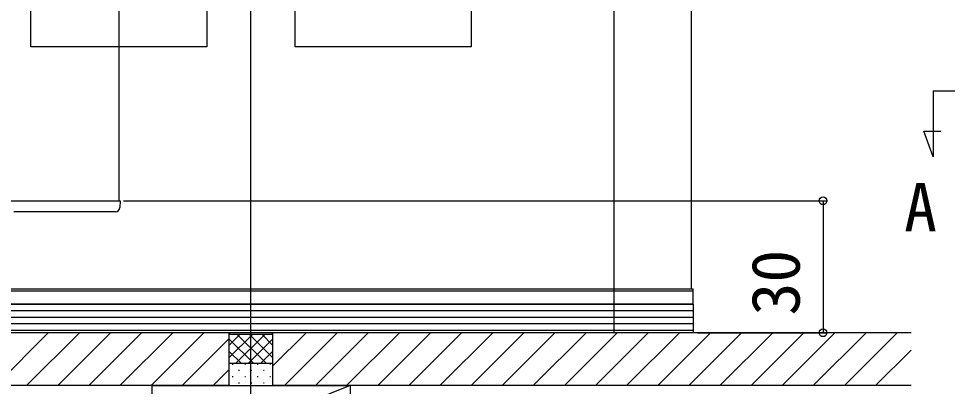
# Model space of a CAD drawing. Units: millimetres, scale not verified. Extents: x -875 to 875, y -1300 to 1292.
# Drawn here: x -242.8 to -31.7, y 62 to 145.6 of the extents above; entities that cross this region are included whole.
import ezdxf
from ezdxf.enums import TextEntityAlignment as Align

# ---------------------------------------------------------------- set-up
doc = ezdxf.new("R2010")
doc.units = ezdxf.units.MM
doc.header["$LTSCALE"] = 8
for name, color, linetype in [('0-1_USER1', 3, 'Continuous'), ('0-3_YKK_12', 2, 'Continuous'), ('0-4_YKK_13', 4, 'Continuous'), ('0-5_YKK_D', 6, 'Continuous'), ('0-7_YSS_K', 3, 'Continuous')]:
    doc.layers.add(name, color=color, linetype=linetype)
doc.styles.add('ＭＳ ゴシック', font='')
doc.styles.get('ＭＳ ゴシック').set_extended_font_data('MS Gothic')

msp = doc.modelspace()

# ---------------------------------------------------------------- linework, layer by layer
at = {"layer": '0-3_YKK_12'}
for p, q in [((-220, 811.153), (-220, 104.153)), ((-90, 689.153), (-90, 84.153)), ((-35, 129.153), (-35, 114.153)), ((-35, 129.153), (125, 129.153)), ((-245, 104.153), (-220, 104.153)), ((-290, 84.153), (-90, 84.153))]:
    msp.add_line(p, q, dxfattribs=at)
msp.add_lwpolyline([(-35, 114.153), (-37.129, 120.003), (-33.229, 120.003)], dxfattribs=at)
at = {"layer": '0-4_YKK_13'}
for p, q in [((-245.3, 104.153), (-219.7, 104.153)), ((-219.7, 104.153), (-219.795, 102.592)), ((-221.093, 101.653), (-243.907, 101.653)), ((-220.794, 101.653), (-221.093, 101.653)), ((-290.5, 84.153), (-89.5, 84.153)), ((-290.5, 83.653), (-89.5, 83.653)), ((-89.5, 80.653), (-290.5, 80.653)), ((-89.5, 79.153), (-289, 79.153)), ((-89.5, 77.653), (-287.5, 77.653)), ((-89.5, 76.153), (-286, 76.153)), ((-89.5, 74.653), (-284.5, 74.653))]:
    msp.add_line(p, q, dxfattribs=at)
for points in [[(-240, 179.153), (-200, 179.153), (-200, 139.153), (-240, 139.153)], [(-180, 179.153), (-140, 179.153), (-140, 139.153), (-180, 139.153)]]:
    msp.add_lwpolyline(points, close=True, dxfattribs=at)
for points in [[(-290.5, 83.653), (-89.5, 83.653), (-89.5, 84.153)], [(-290.5, 80.653), (-89.5, 80.653), (-89.5, 83.653)], [(-89.5, 80.653), (-89.5, 74.153), (-272.5, 74.153)]]:
    msp.add_lwpolyline(points, dxfattribs=at)
msp.add_arc((-220.794, 102.653), 1, 270, 356.5, dxfattribs=at)
at = {"layer": '0-5_YKK_D'}
for p, q in [((-219, 104.153), (-59, 104.153)), ((-60, 104.153), (-60, 74.153)), ((-88.5, 74.153), (-59, 74.153))]:
    msp.add_line(p, q, dxfattribs=at)
for centre in [(-60, 104.153), (-60, 74.153)]:
    msp.add_circle(centre, 0.875, dxfattribs=at)
at = {"layer": '0-7_YSS_K'}
for p, q in [((-190, -63.847), (-190, 789.153)), ((-107.5, 74.153), (-107.5, 706.653)), ((-195, 74.153), (-267.5, 74.153)), ((-248.069, 62.153), (-236.069, 74.153)), ((-240.997, 62.153), (-228.997, 74.153)), ((-233.926, 62.153), (-221.926, 74.153)), ((-226.855, 62.153), (-214.855, 74.153)), ((-219.784, 62.153), (-207.784, 74.153)), ((-212.713, 62.153), (-200.713, 74.153)), ((-195, 74.153), (-194.7, 73.853)), ((-195, 74.153), (-195, 62.153)), ((-185, 74.153), (-185.3, 73.853)), ((-185, 66.646), (-177.493, 74.153)), ((-40, 74.153), (-185, 74.153)), ((-185, 62.153), (-185, 74.153)), ((-182.422, 62.153), (-170.422, 74.153)), ((-175.351, 62.153), (-163.351, 74.153)), ((-168.279, 62.153), (-156.279, 74.153)), ((-161.208, 62.153), (-149.208, 74.153)), ((-154.137, 62.153), (-142.137, 74.153)), ((-147.066, 62.153), (-135.066, 74.153)), ((-139.995, 62.153), (-127.995, 74.153)), ((-132.924, 62.153), (-120.924, 74.153)), ((-125.853, 62.153), (-113.853, 74.153)), ((-118.782, 62.153), (-106.782, 74.153)), ((-111.711, 62.153), (-99.711, 74.153)), ((-104.64, 62.153), (-92.64, 74.153)), ((-97.569, 62.153), (-85.569, 74.153)), ((-90.498, 62.153), (-78.498, 74.153)), ((-83.427, 62.153), (-71.427, 74.153)), ((-76.356, 62.153), (-64.356, 74.153)), ((-69.285, 62.153), (-57.285, 74.153)), ((-62.213, 62.153), (-50.213, 74.153)), ((-55.142, 62.153), (-43.142, 74.153)), ((-205.642, 62.153), (-195, 72.795)), ((-195, 68.467), (-189.614, 73.853)), ((-195, 71.295), (-192.442, 73.853)), ((-195, 72.81), (-189.343, 67.153)), ((-194.7, 73.853), (-185.3, 73.853)), ((-193.485, 67.153), (-186.785, 73.853)), ((-193.215, 73.853), (-186.515, 67.153)), ((-190.657, 67.153), (-185, 72.81)), ((-190.386, 73.853), (-185, 68.467)), ((-187.558, 73.853), (-185, 71.295)), ((-195, 69.982), (-192.172, 67.153)), ((-187.828, 67.153), (-185, 69.982)), ((-48.071, 62.153), (-40, 70.225)), ((-198.571, 62.153), (-195, 65.724)), ((-185, 67.153), (-195, 67.153)), ((-194.243, 67.053), (-194.043, 67.053)), ((-192.828, 65.638), (-192.628, 65.638)), ((-191.414, 67.053), (-191.214, 67.053)), ((-190, 65.638), (-189.8, 65.638)), ((-188.586, 67.053), (-188.386, 67.053)), ((-187.172, 65.638), (-186.972, 65.638)), ((-185.757, 67.053), (-185.557, 67.053)), ((-194.243, 64.224), (-194.043, 64.224)), ((-191.414, 64.224), (-191.214, 64.224)), ((-188.586, 64.224), (-188.386, 64.224)), ((-185.757, 64.224), (-185.557, 64.224)), ((-195, 62.153), (-260.5, 62.153)), ((-212.5, 62.153), (-212.5, 44.153)), ((-167.5, 62.153), (-212.5, 44.153)), ((-192.828, 62.81), (-192.628, 62.81)), ((-190, 62.81), (-189.8, 62.81)), ((-187.172, 62.81), (-186.972, 62.81)), ((-40, 62.153), (-185, 62.153))]:
    msp.add_line(p, q, dxfattribs=at)
for points in [[(-195, 74.153), (-195, 62.153), (-185, 62.153), (-185, 74.153)], [(-212.5, 62.153), (-167.5, 62.153), (-167.5, 44.153)]]:
    msp.add_lwpolyline(points, dxfattribs=at)

# ---------------------------------------------------------------- texts
at = {"layer": '0-1_USER1', "style": 'ＭＳ ゴシック'}
msp.add_text('A', height=11, dxfattribs=at).set_placement((-41.584, 93.885), align=Align.BOTTOM_LEFT)
at = {"layer": '0-5_YKK_D', "style": 'ＭＳ ゴシック'}
msp.add_text('30', height=11, rotation=90, dxfattribs=at).set_placement((-62, 78.074), align=Align.BOTTOM_LEFT)

doc.saveas('drawing.dxf')
